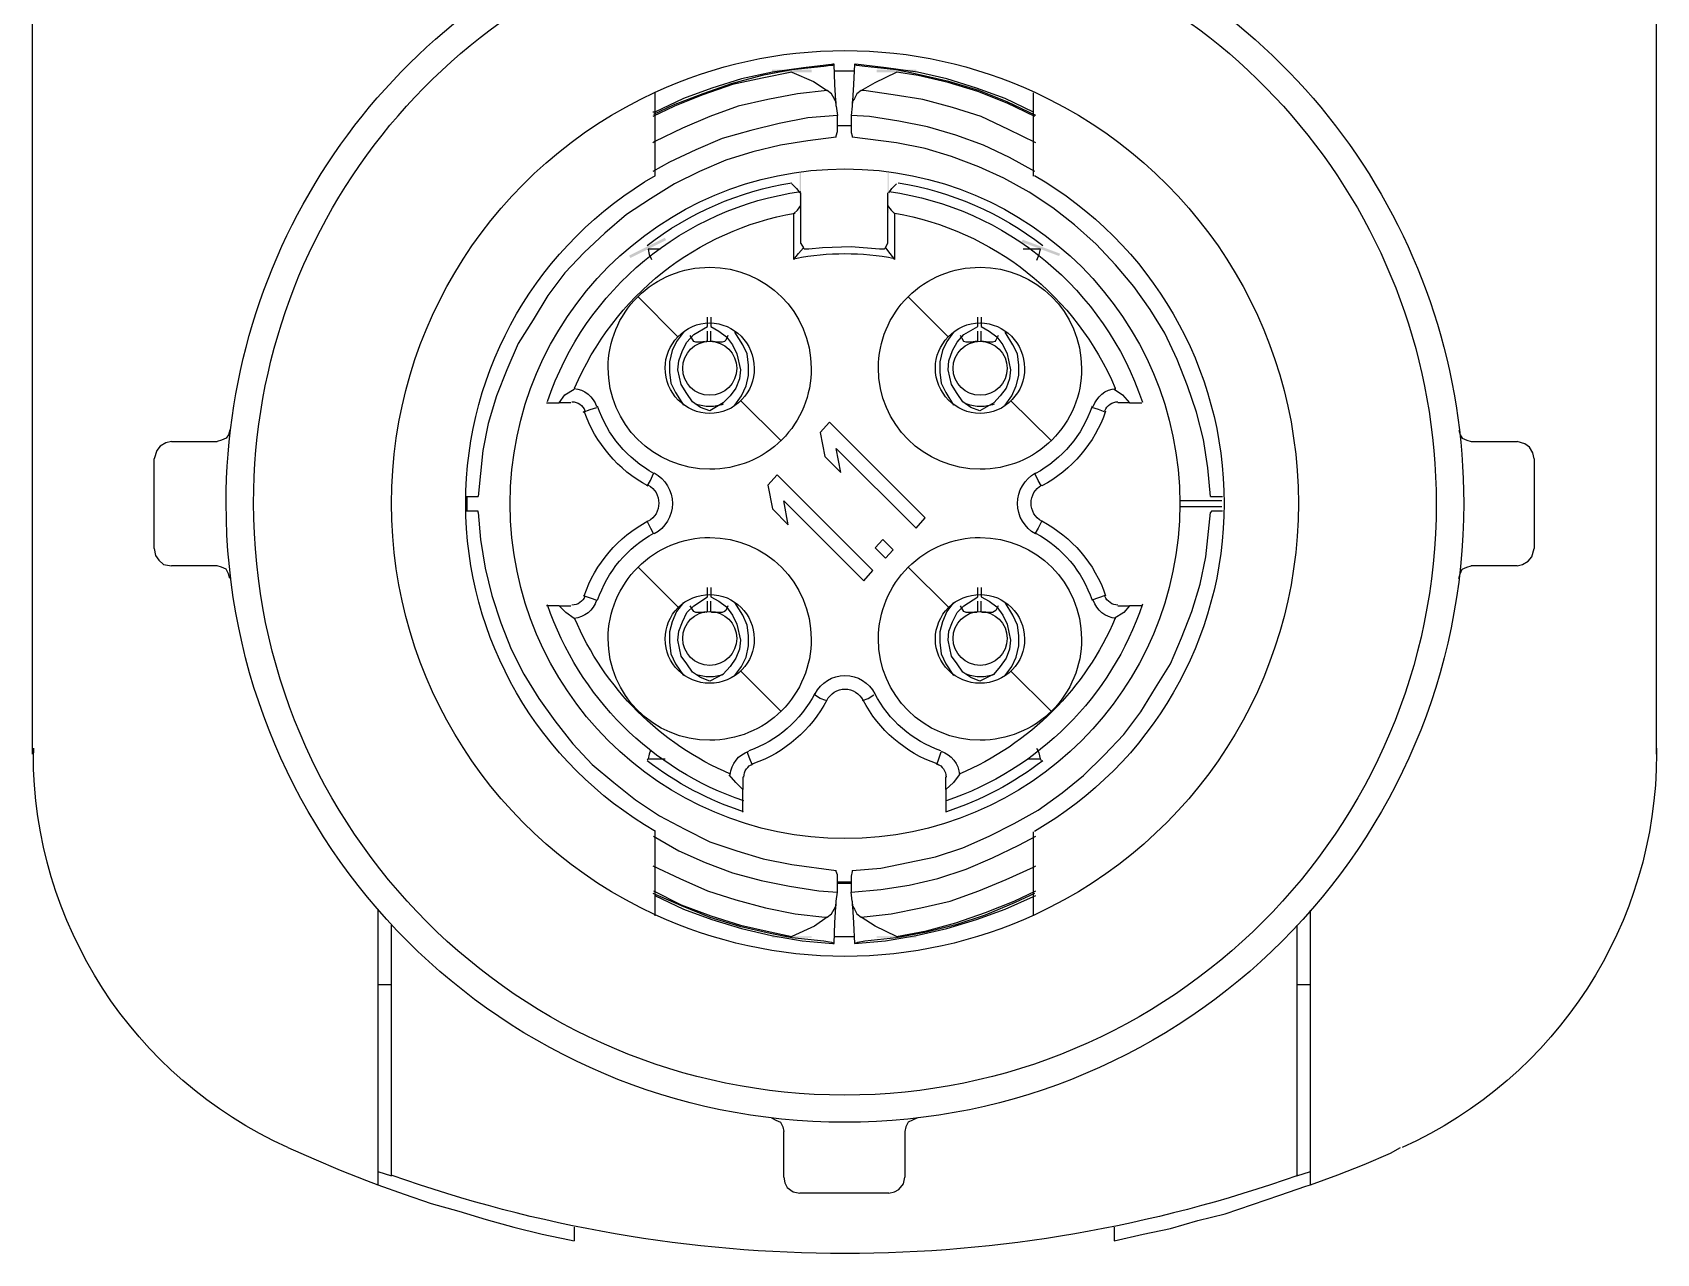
# Model space of a CAD drawing. Header units: inches. Extents: x 47316 to 59086, y 3141 to 11743.
# Drawn here: x 52771.2 to 52785.45, y 8493.95 to 8504.65 of the extents above; entities that cross this region are included whole.
import ezdxf

# ---------------------------------------------------------------- set-up
doc = ezdxf.new("R2010")
doc.units = ezdxf.units.IN
doc.header["$MEASUREMENT"] = 0
doc.layers.add('___SHELL', color=7, linetype='Continuous')

msp = doc.modelspace()

# ---------------------------------------------------------------- hatches: boundary and pattern name
at = {"layer": '___SHELL', "lineweight": -3}
h = msp.add_hatch(color=0, dxfattribs=at)
h.dxf.hatch_style = 2
h.paths.add_polyline_path([(52778.039, 8504.327), (52777.689, 8504.327), (52777.689, 8504.306), (52778.039, 8504.306)])
h = msp.add_hatch(color=0, dxfattribs=at)
h.dxf.hatch_style = 2
h.paths.add_polyline_path([(52778.957, 8504.327), (52778.607, 8504.327), (52778.607, 8504.306), (52778.957, 8504.306)])
h = msp.add_hatch(color=0, dxfattribs=at)
h.dxf.hatch_style = 2
h.paths.add_polyline_path([(52777.933, 8503.422), (52777.933, 8503.072), (52777.943, 8503.072), (52777.943, 8503.422)])
h = msp.add_hatch(color=0, dxfattribs=at)
h.dxf.hatch_style = 2
h.paths.add_polyline_path([(52778.703, 8503.422), (52778.703, 8503.072), (52778.713, 8503.072), (52778.713, 8503.422)])
h = msp.add_hatch(color=0, dxfattribs=at)
h.dxf.hatch_style = 2
h.paths.add_polyline_path([(52776.75, 8502.855), (52776.437, 8502.698), (52776.448, 8502.677), (52776.761, 8502.833)])
h = msp.add_hatch(color=0, dxfattribs=at)
h.dxf.hatch_style = 2
h.paths.add_polyline_path([(52779.88, 8502.817), (52780.208, 8502.694), (52780.216, 8502.715), (52779.888, 8502.838)])
h = msp.add_hatch(color=0, dxfattribs=at)
h.dxf.hatch_style = 2
h.paths.add_polyline_path([(52777.689, 8496.717), (52778.039, 8496.717), (52778.039, 8496.728), (52777.689, 8496.728)])
h = msp.add_hatch(color=0, dxfattribs=at)
h.dxf.hatch_style = 2
h.paths.add_polyline_path([(52778.607, 8496.717), (52778.957, 8496.717), (52778.957, 8496.728), (52778.607, 8496.728)])

# ---------------------------------------------------------------- linework, layer by layer
at = {"layer": '___SHELL', "color": 0, "lineweight": -3}
for p, q in [((52771.204, 8498.326), (52771.204, 8505.856)), ((52785.444, 8505.856), (52785.444, 8498.326)), ((52778.234, 8504.377), (52777.965, 8504.345)), ((52778.203, 8504.366), (52778.144, 8504.356)), ((52778.224, 8504.366), (52778.203, 8504.366)), ((52778.234, 8504.377), (52778.224, 8504.377)), ((52778.224, 8504.377), (52778.224, 8504.366)), ((52778.242, 8504.197), (52778.234, 8504.377)), ((52778.414, 8504.377), (52778.404, 8504.197)), ((52778.433, 8504.366), (52778.414, 8504.377)), ((52778.692, 8504.345), (52778.422, 8504.377)), ((52778.504, 8504.356), (52778.433, 8504.366)), ((52777.422, 8504.247), (52777.163, 8504.165)), ((52777.605, 8504.276), (52777.332, 8504.205)), ((52777.605, 8504.255), (52777.343, 8504.197)), ((52777.695, 8504.306), (52777.422, 8504.247)), ((52777.864, 8504.327), (52777.605, 8504.276)), ((52777.864, 8504.306), (52777.605, 8504.255)), ((52777.965, 8504.345), (52777.695, 8504.306)), ((52778.144, 8504.356), (52777.864, 8504.327)), ((52777.864, 8504.306), (52778.054, 8504.226)), ((52778.054, 8504.226), (52778.174, 8504.147)), ((52778.414, 8504.316), (52778.234, 8504.316)), ((52778.782, 8504.327), (52778.504, 8504.356)), ((52778.594, 8504.216), (52778.782, 8504.306)), ((52778.965, 8504.306), (52778.692, 8504.345)), ((52778.973, 8504.287), (52778.782, 8504.327)), ((52778.973, 8504.276), (52778.782, 8504.306)), ((52779.224, 8504.247), (52778.965, 8504.306)), ((52779.242, 8504.226), (52778.973, 8504.287)), ((52779.235, 8504.216), (52778.973, 8504.276)), ((52779.483, 8504.165), (52779.224, 8504.247)), ((52779.504, 8504.147), (52779.242, 8504.226)), ((52776.663, 8504.126), (52776.663, 8503.747)), ((52777.083, 8504.115), (52776.824, 8504.017)), ((52777.083, 8504.107), (52776.835, 8504.007)), ((52777.163, 8504.165), (52776.914, 8504.075)), ((52777.332, 8504.205), (52777.083, 8504.115)), ((52777.343, 8504.197), (52777.083, 8504.107)), ((52777.914, 8504.115), (52777.652, 8504.067)), ((52778.174, 8504.147), (52777.914, 8504.115)), ((52778.213, 8504.115), (52778.174, 8504.147)), ((52778.234, 8504.075), (52778.213, 8504.115)), ((52778.253, 8504.007), (52778.242, 8504.197)), ((52778.404, 8504.197), (52778.393, 8504.007)), ((52778.433, 8504.115), (52778.414, 8504.075)), ((52778.473, 8504.147), (52778.433, 8504.115)), ((52778.473, 8504.147), (52778.594, 8504.216)), ((52778.494, 8504.147), (52778.473, 8504.147)), ((52778.753, 8504.107), (52778.494, 8504.147)), ((52779.012, 8504.067), (52778.753, 8504.107)), ((52779.494, 8504.136), (52779.235, 8504.216)), ((52779.735, 8504.075), (52779.483, 8504.165)), ((52779.753, 8504.036), (52779.494, 8504.136)), ((52779.753, 8504.046), (52779.504, 8504.147)), ((52779.983, 8503.747), (52779.983, 8504.126)), ((52776.835, 8504.007), (52776.644, 8503.917)), ((52776.663, 8503.956), (52776.644, 8503.956)), ((52776.824, 8504.017), (52776.652, 8503.935)), ((52776.914, 8504.075), (52776.663, 8503.956)), ((52777.393, 8504.007), (52777.144, 8503.917)), ((52777.652, 8504.067), (52777.393, 8504.007)), ((52778.253, 8504.046), (52778.234, 8504.075)), ((52778.253, 8504.007), (52778.253, 8504.046)), ((52778.253, 8504.007), (52778.263, 8503.927)), ((52778.393, 8504.007), (52778.383, 8503.927)), ((52778.414, 8504.075), (52778.393, 8504.046)), ((52778.393, 8504.046), (52778.393, 8504.007)), ((52779.274, 8503.996), (52779.012, 8504.067)), ((52779.523, 8503.917), (52779.274, 8503.996)), ((52779.983, 8503.956), (52779.735, 8504.075)), ((52780.004, 8503.927), (52779.753, 8504.046)), ((52779.994, 8503.917), (52779.753, 8504.036)), ((52776.904, 8503.816), (52776.663, 8503.697)), ((52777.144, 8503.917), (52776.904, 8503.816)), ((52777.504, 8503.795), (52777.253, 8503.726)), ((52777.753, 8503.856), (52777.504, 8503.795)), ((52778.004, 8503.906), (52777.753, 8503.856)), ((52778.263, 8503.927), (52778.004, 8503.906)), ((52778.263, 8503.787), (52778.263, 8503.927)), ((52778.383, 8503.837), (52778.263, 8503.837)), ((52778.383, 8503.837), (52778.263, 8503.837)), ((52778.544, 8503.917), (52778.383, 8503.927)), ((52778.383, 8503.927), (52778.383, 8503.776)), ((52778.803, 8503.877), (52778.544, 8503.917)), ((52779.055, 8503.827), (52778.803, 8503.877)), ((52779.303, 8503.755), (52779.055, 8503.827)), ((52779.764, 8503.805), (52779.523, 8503.917)), ((52780.004, 8503.686), (52779.764, 8503.805)), ((52776.663, 8503.697), (52776.644, 8503.686)), ((52776.663, 8503.747), (52776.663, 8503.395)), ((52777.253, 8503.726), (52777.023, 8503.626)), ((52777.763, 8503.665), (52777.523, 8503.607)), ((52778.004, 8503.705), (52777.763, 8503.665)), ((52778.253, 8503.737), (52778.004, 8503.705)), ((52778.253, 8503.747), (52778.263, 8503.787)), ((52778.253, 8503.737), (52778.253, 8503.747)), ((52778.383, 8503.776), (52778.393, 8503.747)), ((52778.393, 8503.747), (52778.393, 8503.737)), ((52778.782, 8503.686), (52778.393, 8503.737)), ((52779.033, 8503.636), (52778.782, 8503.686)), ((52779.544, 8503.665), (52779.303, 8503.755)), ((52779.774, 8503.557), (52779.544, 8503.665)), ((52779.983, 8503.395), (52779.983, 8503.747)), ((52776.792, 8503.517), (52776.644, 8503.435)), ((52777.023, 8503.626), (52776.792, 8503.517)), ((52777.285, 8503.536), (52777.054, 8503.435)), ((52777.523, 8503.607), (52777.285, 8503.536)), ((52779.264, 8503.567), (52779.033, 8503.636)), ((52779.504, 8503.477), (52779.264, 8503.567)), ((52779.994, 8503.435), (52779.774, 8503.557)), ((52777.054, 8503.435), (52776.835, 8503.327)), ((52779.724, 8503.377), (52779.504, 8503.477)), ((52779.944, 8503.255), (52779.724, 8503.377)), ((52776.835, 8503.327), (52776.623, 8503.197)), ((52777.864, 8503.327), (52777.904, 8503.287)), ((52777.904, 8503.287), (52777.933, 8503.247)), ((52777.943, 8503.186), (52777.943, 8503.247)), ((52778.703, 8503.247), (52778.703, 8503.186)), ((52778.713, 8503.247), (52778.742, 8503.287)), ((52778.742, 8503.287), (52778.782, 8503.327)), ((52780.153, 8503.118), (52779.944, 8503.255)), ((52776.623, 8503.197), (52776.414, 8503.057)), ((52777.882, 8503.067), (52777.914, 8503.096)), ((52777.914, 8503.096), (52777.943, 8503.136)), ((52777.943, 8503.136), (52777.943, 8503.186)), ((52777.943, 8502.805), (52777.943, 8503.136)), ((52778.703, 8503.186), (52778.703, 8503.136)), ((52778.703, 8503.136), (52778.703, 8502.805)), ((52778.703, 8503.136), (52778.734, 8503.096)), ((52778.734, 8503.096), (52778.764, 8503.067)), ((52780.343, 8502.967), (52780.153, 8503.118)), ((52776.414, 8503.057), (52776.224, 8502.895)), ((52777.882, 8502.665), (52777.882, 8503.067)), ((52778.764, 8503.067), (52778.764, 8502.665)), ((52780.534, 8502.797), (52780.343, 8502.967)), ((52776.224, 8502.895), (52776.044, 8502.726)), ((52777.943, 8502.805), (52777.965, 8502.766)), ((52778.684, 8502.766), (52778.703, 8502.805)), ((52776.044, 8502.726), (52775.874, 8502.546)), ((52776.663, 8502.755), (52776.605, 8502.755)), ((52776.605, 8502.755), (52776.612, 8502.707)), ((52776.612, 8502.707), (52776.634, 8502.665)), ((52776.713, 8502.755), (52776.663, 8502.755)), ((52777.882, 8502.665), (52777.922, 8502.715)), ((52777.922, 8502.715), (52777.965, 8502.766)), ((52777.972, 8502.755), (52777.965, 8502.766)), ((52777.983, 8502.755), (52777.972, 8502.755)), ((52778.012, 8502.755), (52777.983, 8502.755)), ((52778.134, 8502.766), (52778.012, 8502.755)), ((52778.383, 8502.776), (52778.134, 8502.766)), ((52778.634, 8502.755), (52778.383, 8502.776)), ((52778.644, 8502.755), (52778.634, 8502.755)), ((52778.663, 8502.755), (52778.644, 8502.755)), ((52778.674, 8502.755), (52778.663, 8502.755)), ((52778.684, 8502.766), (52778.674, 8502.755)), ((52778.684, 8502.766), (52778.724, 8502.715)), ((52778.724, 8502.715), (52778.764, 8502.665)), ((52779.962, 8502.755), (52779.893, 8502.755)), ((52780.044, 8502.755), (52779.962, 8502.755)), ((52780.012, 8502.657), (52780.034, 8502.707)), ((52780.034, 8502.707), (52780.044, 8502.755)), ((52780.703, 8502.618), (52780.534, 8502.797)), ((52775.874, 8502.546), (52775.723, 8502.348)), ((52780.864, 8502.427), (52780.703, 8502.618)), ((52781.005, 8502.226), (52780.864, 8502.427)), ((52775.723, 8502.348), (52775.594, 8502.136)), ((52776.515, 8502.337), (52776.864, 8501.985)), ((52778.883, 8502.337), (52779.235, 8501.985)), ((52775.594, 8502.136), (52775.464, 8501.927)), ((52777.123, 8502.096), (52777.123, 8502.157)), ((52777.123, 8502.075), (52777.123, 8502.096)), ((52777.152, 8502.157), (52777.152, 8502.096)), ((52777.152, 8502.096), (52777.152, 8502.075)), ((52779.494, 8502.096), (52779.494, 8502.157)), ((52779.494, 8502.075), (52779.494, 8502.096)), ((52779.523, 8502.157), (52779.523, 8502.096)), ((52779.523, 8502.096), (52779.523, 8502.075)), ((52781.134, 8502.017), (52781.005, 8502.226)), ((52776.853, 8501.945), (52776.814, 8501.866)), ((52776.914, 8502.027), (52776.853, 8501.945)), ((52776.943, 8501.938), (52777.004, 8502.006)), ((52777.004, 8501.945), (52776.972, 8501.996)), ((52777.004, 8502.006), (52777.123, 8502.075)), ((52777.023, 8501.938), (52777.004, 8501.945)), ((52777.105, 8501.945), (52777.062, 8501.938)), ((52777.123, 8501.945), (52777.113, 8501.945)), ((52777.123, 8501.945), (52777.123, 8502.035)), ((52777.152, 8502.075), (52777.224, 8502.035)), ((52777.152, 8501.945), (52777.152, 8502.035)), ((52777.163, 8501.945), (52777.152, 8501.945)), ((52777.173, 8501.945), (52777.163, 8501.945)), ((52777.213, 8501.938), (52777.173, 8501.945)), ((52777.224, 8502.035), (52777.292, 8501.985)), ((52777.274, 8501.945), (52777.253, 8501.938)), ((52777.285, 8501.956), (52777.274, 8501.945)), ((52777.303, 8501.996), (52777.285, 8501.956)), ((52777.292, 8501.985), (52777.343, 8501.916)), ((52777.433, 8501.916), (52777.364, 8502.027)), ((52779.224, 8501.945), (52779.184, 8501.866)), ((52779.282, 8502.027), (52779.224, 8501.945)), ((52779.314, 8501.938), (52779.372, 8502.006)), ((52779.372, 8501.945), (52779.343, 8501.996)), ((52779.372, 8502.006), (52779.494, 8502.075)), ((52779.393, 8501.938), (52779.372, 8501.945)), ((52779.473, 8501.945), (52779.433, 8501.938)), ((52779.483, 8501.945), (52779.473, 8501.945)), ((52779.494, 8501.945), (52779.483, 8501.945)), ((52779.494, 8501.945), (52779.494, 8502.035)), ((52779.523, 8502.075), (52779.594, 8502.035)), ((52779.523, 8501.945), (52779.523, 8502.035)), ((52779.533, 8501.945), (52779.523, 8501.945)), ((52779.544, 8501.945), (52779.533, 8501.945)), ((52779.594, 8501.938), (52779.544, 8501.945)), ((52779.594, 8502.035), (52779.663, 8501.985)), ((52779.645, 8501.945), (52779.623, 8501.938)), ((52779.653, 8501.956), (52779.645, 8501.945)), ((52779.674, 8501.996), (52779.653, 8501.956)), ((52779.663, 8501.985), (52779.713, 8501.916)), ((52779.803, 8501.916), (52779.735, 8502.027)), ((52781.243, 8501.787), (52781.134, 8502.017)), ((52775.464, 8501.927), (52775.364, 8501.697)), ((52776.814, 8501.866), (52776.792, 8501.766)), ((52776.874, 8501.776), (52776.904, 8501.866)), ((52776.904, 8501.866), (52776.943, 8501.938)), ((52777.062, 8501.938), (52777.023, 8501.938)), ((52777.253, 8501.938), (52777.213, 8501.938)), ((52777.343, 8501.916), (52777.382, 8501.837)), ((52777.382, 8501.837), (52777.414, 8501.697)), ((52777.472, 8501.837), (52777.433, 8501.916)), ((52777.483, 8501.736), (52777.472, 8501.837)), ((52779.184, 8501.866), (52779.163, 8501.766)), ((52779.242, 8501.776), (52779.274, 8501.866)), ((52779.274, 8501.866), (52779.314, 8501.938)), ((52779.433, 8501.938), (52779.393, 8501.938)), ((52779.623, 8501.938), (52779.594, 8501.938)), ((52779.713, 8501.916), (52779.753, 8501.837)), ((52779.753, 8501.837), (52779.782, 8501.697)), ((52779.843, 8501.837), (52779.803, 8501.916)), ((52779.854, 8501.736), (52779.843, 8501.837)), ((52775.364, 8501.697), (52775.274, 8501.467)), ((52776.792, 8501.766), (52776.792, 8501.676)), ((52776.792, 8501.676), (52776.803, 8501.578)), ((52776.864, 8501.697), (52776.874, 8501.776)), ((52776.893, 8501.567), (52776.864, 8501.697)), ((52777.414, 8501.697), (52777.404, 8501.617)), ((52777.483, 8501.646), (52777.483, 8501.736)), ((52779.163, 8501.766), (52779.163, 8501.676)), ((52779.163, 8501.676), (52779.174, 8501.578)), ((52779.235, 8501.697), (52779.242, 8501.776)), ((52779.264, 8501.567), (52779.235, 8501.697)), ((52779.782, 8501.697), (52779.774, 8501.617)), ((52779.854, 8501.646), (52779.854, 8501.736)), ((52781.333, 8501.557), (52781.243, 8501.787)), ((52775.874, 8501.477), (52775.954, 8501.527)), ((52776.803, 8501.578), (52776.843, 8501.496)), ((52776.943, 8501.488), (52776.893, 8501.567)), ((52777.374, 8501.535), (52777.324, 8501.467)), ((52777.404, 8501.617), (52777.374, 8501.535)), ((52777.422, 8501.467), (52777.464, 8501.557)), ((52777.464, 8501.557), (52777.483, 8501.646)), ((52779.174, 8501.578), (52779.213, 8501.496)), ((52779.314, 8501.488), (52779.264, 8501.567)), ((52779.743, 8501.535), (52779.692, 8501.467)), ((52779.774, 8501.617), (52779.743, 8501.535)), ((52779.793, 8501.467), (52779.832, 8501.557)), ((52779.832, 8501.557), (52779.854, 8501.646)), ((52780.692, 8501.527), (52780.764, 8501.477)), ((52781.412, 8501.326), (52781.333, 8501.557)), ((52775.274, 8501.467), (52775.202, 8501.226)), ((52775.713, 8501.406), (52775.763, 8501.406)), ((52775.763, 8501.406), (52775.824, 8501.406)), ((52775.824, 8501.406), (52775.874, 8501.477)), ((52775.874, 8501.406), (52775.824, 8501.406)), ((52775.925, 8501.406), (52775.874, 8501.406)), ((52776.843, 8501.496), (52776.914, 8501.387)), ((52776.993, 8501.416), (52776.943, 8501.488)), ((52777.062, 8501.366), (52776.993, 8501.416)), ((52777.263, 8501.406), (52777.144, 8501.337)), ((52777.324, 8501.467), (52777.263, 8501.406)), ((52777.364, 8501.387), (52777.422, 8501.467)), ((52777.763, 8501.078), (52777.414, 8501.427)), ((52779.213, 8501.496), (52779.282, 8501.387)), ((52779.364, 8501.416), (52779.314, 8501.488)), ((52779.433, 8501.366), (52779.364, 8501.416)), ((52779.634, 8501.406), (52779.512, 8501.337)), ((52779.692, 8501.467), (52779.634, 8501.406)), ((52779.735, 8501.387), (52779.793, 8501.467)), ((52780.134, 8501.078), (52779.782, 8501.427)), ((52780.774, 8501.406), (52780.724, 8501.406)), ((52780.764, 8501.477), (52780.825, 8501.406)), ((52780.825, 8501.406), (52780.774, 8501.406)), ((52780.825, 8501.406), (52780.883, 8501.406)), ((52780.883, 8501.406), (52780.933, 8501.406)), ((52776.033, 8501.326), (52776.094, 8501.348)), ((52776.094, 8501.348), (52776.155, 8501.366)), ((52777.144, 8501.337), (52777.062, 8501.366)), ((52778.195, 8501.236), (52778.113, 8501.146)), ((52779.033, 8500.398), (52778.195, 8501.236)), ((52779.512, 8501.337), (52779.433, 8501.366)), ((52780.552, 8501.348), (52780.494, 8501.366)), ((52780.613, 8501.326), (52780.552, 8501.348)), ((52781.473, 8501.086), (52781.412, 8501.326)), ((52772.903, 8501.096), (52772.863, 8501.078)), ((52772.924, 8501.125), (52772.903, 8501.096)), ((52772.935, 8501.168), (52772.924, 8501.125)), ((52775.202, 8501.226), (52775.155, 8500.988)), ((52778.113, 8501.146), (52778.152, 8500.937)), ((52783.714, 8501.168), (52783.724, 8501.125)), ((52783.724, 8501.125), (52783.743, 8501.096)), ((52783.743, 8501.096), (52783.783, 8501.078)), ((52772.294, 8500.988), (52772.273, 8500.916)), ((52772.324, 8501.027), (52772.294, 8500.988)), ((52772.374, 8501.056), (52772.324, 8501.027)), ((52772.424, 8501.067), (52772.374, 8501.056)), ((52772.424, 8501.067), (52772.623, 8501.067)), ((52772.623, 8501.067), (52772.824, 8501.067)), ((52772.863, 8501.078), (52772.824, 8501.067)), ((52775.155, 8500.988), (52775.112, 8500.586)), ((52778.293, 8500.797), (52778.253, 8501.006)), ((52778.253, 8501.006), (52778.954, 8500.308)), ((52781.513, 8500.837), (52781.473, 8501.086)), ((52783.783, 8501.078), (52783.822, 8501.067)), ((52783.822, 8501.067), (52784.023, 8501.067)), ((52784.023, 8501.067), (52784.225, 8501.067)), ((52784.293, 8501.046), (52784.225, 8501.067)), ((52784.333, 8501.017), (52784.293, 8501.046)), ((52784.362, 8500.967), (52784.333, 8501.017)), ((52784.373, 8500.916), (52784.362, 8500.967)), ((52772.273, 8500.517), (52772.273, 8500.916)), ((52778.152, 8500.937), (52778.293, 8500.797)), ((52781.534, 8500.586), (52781.513, 8500.837)), ((52784.373, 8500.916), (52784.373, 8500.517)), ((52776.594, 8500.675), (52776.623, 8500.726)), ((52776.623, 8500.726), (52776.652, 8500.787)), ((52777.734, 8500.776), (52777.652, 8500.686)), ((52777.652, 8500.686), (52777.695, 8500.477)), ((52778.573, 8499.937), (52777.734, 8500.776)), ((52780.023, 8500.726), (52779.994, 8500.787)), ((52780.052, 8500.675), (52780.023, 8500.726)), ((52775.004, 8500.586), (52775.083, 8500.586)), ((52775.014, 8500.586), (52775.014, 8500.456)), ((52775.083, 8500.586), (52775.112, 8500.586)), ((52777.832, 8500.337), (52777.793, 8500.546)), ((52777.793, 8500.546), (52778.494, 8499.847)), ((52781.634, 8500.546), (52781.264, 8500.546)), ((52781.534, 8500.586), (52781.544, 8500.586)), ((52781.544, 8500.586), (52781.563, 8500.586)), ((52781.563, 8500.586), (52781.642, 8500.586)), ((52772.273, 8500.128), (52772.273, 8500.517)), ((52775.083, 8500.456), (52775.004, 8500.456)), ((52775.112, 8500.456), (52775.083, 8500.456)), ((52775.112, 8500.445), (52775.112, 8500.456)), ((52775.112, 8500.445), (52775.133, 8500.207)), ((52777.695, 8500.477), (52777.832, 8500.337)), ((52778.954, 8500.308), (52779.033, 8500.398)), ((52781.634, 8500.496), (52781.264, 8500.496)), ((52781.494, 8500.056), (52781.534, 8500.445)), ((52781.544, 8500.456), (52781.534, 8500.445)), ((52781.563, 8500.456), (52781.544, 8500.456)), ((52781.642, 8500.456), (52781.563, 8500.456)), ((52784.373, 8500.517), (52784.373, 8500.128)), ((52776.594, 8500.366), (52776.623, 8500.308)), ((52776.623, 8500.308), (52776.652, 8500.257)), ((52780.023, 8500.308), (52779.994, 8500.257)), ((52780.052, 8500.366), (52780.023, 8500.308)), ((52772.273, 8500.128), (52772.284, 8500.067)), ((52775.133, 8500.207), (52775.173, 8499.956)), ((52778.663, 8500.207), (52778.594, 8500.136)), ((52778.594, 8500.136), (52778.684, 8500.046)), ((52778.753, 8500.117), (52778.663, 8500.207)), ((52778.684, 8500.046), (52778.753, 8500.117)), ((52784.354, 8500.056), (52784.373, 8500.128)), ((52772.284, 8500.067), (52772.313, 8500.027)), ((52772.313, 8500.027), (52772.353, 8499.988)), ((52772.353, 8499.988), (52772.424, 8499.977)), ((52772.623, 8499.977), (52772.424, 8499.977)), ((52772.824, 8499.977), (52772.623, 8499.977)), ((52772.863, 8499.966), (52772.824, 8499.977)), ((52772.903, 8499.948), (52772.863, 8499.966)), ((52775.173, 8499.956), (52775.234, 8499.718)), ((52776.515, 8499.966), (52776.864, 8499.617)), ((52778.883, 8499.966), (52779.235, 8499.617)), ((52781.444, 8499.816), (52781.494, 8500.056)), ((52783.743, 8499.948), (52783.783, 8499.966)), ((52783.783, 8499.966), (52783.822, 8499.977)), ((52784.023, 8499.977), (52783.822, 8499.977)), ((52784.225, 8499.977), (52784.023, 8499.977)), ((52784.225, 8499.977), (52784.272, 8499.988)), ((52784.272, 8499.988), (52784.322, 8500.017)), ((52784.322, 8500.017), (52784.354, 8500.056)), ((52772.924, 8499.906), (52772.903, 8499.948)), ((52772.935, 8499.866), (52772.924, 8499.906)), ((52778.494, 8499.847), (52778.573, 8499.937)), ((52781.372, 8499.577), (52781.444, 8499.816)), ((52783.714, 8499.866), (52783.724, 8499.906)), ((52783.724, 8499.906), (52783.743, 8499.948)), ((52775.234, 8499.718), (52775.313, 8499.477)), ((52776.033, 8499.718), (52776.094, 8499.697)), ((52776.094, 8499.697), (52776.155, 8499.675)), ((52777.004, 8499.628), (52777.123, 8499.707)), ((52777.123, 8499.726), (52777.123, 8499.786)), ((52777.123, 8499.707), (52777.123, 8499.726)), ((52777.123, 8499.577), (52777.123, 8499.667)), ((52777.152, 8499.786), (52777.152, 8499.726)), ((52777.152, 8499.726), (52777.152, 8499.707)), ((52777.152, 8499.707), (52777.224, 8499.667)), ((52777.152, 8499.577), (52777.152, 8499.667)), ((52777.224, 8499.667), (52777.292, 8499.617)), ((52779.372, 8499.628), (52779.494, 8499.707)), ((52779.494, 8499.726), (52779.494, 8499.786)), ((52779.494, 8499.707), (52779.494, 8499.726)), ((52779.494, 8499.577), (52779.494, 8499.667)), ((52779.523, 8499.786), (52779.523, 8499.726)), ((52779.523, 8499.726), (52779.523, 8499.707)), ((52779.523, 8499.707), (52779.594, 8499.667)), ((52779.523, 8499.577), (52779.523, 8499.667)), ((52779.594, 8499.667), (52779.663, 8499.617)), ((52780.552, 8499.697), (52780.494, 8499.675)), ((52780.613, 8499.718), (52780.552, 8499.697)), ((52775.763, 8499.628), (52775.713, 8499.628)), ((52775.824, 8499.628), (52775.763, 8499.628)), ((52775.882, 8499.567), (52775.824, 8499.628)), ((52775.824, 8499.628), (52775.874, 8499.628)), ((52775.874, 8499.628), (52775.925, 8499.628)), ((52775.954, 8499.517), (52775.882, 8499.567)), ((52776.853, 8499.577), (52776.814, 8499.487)), ((52776.914, 8499.657), (52776.853, 8499.577)), ((52776.904, 8499.487), (52776.943, 8499.567)), ((52776.943, 8499.567), (52777.004, 8499.628)), ((52777.004, 8499.577), (52776.972, 8499.628)), ((52777.023, 8499.567), (52777.004, 8499.577)), ((52777.062, 8499.567), (52777.023, 8499.567)), ((52777.105, 8499.567), (52777.062, 8499.567)), ((52777.123, 8499.577), (52777.113, 8499.567)), ((52777.163, 8499.567), (52777.152, 8499.577)), ((52777.173, 8499.567), (52777.163, 8499.567)), ((52777.213, 8499.567), (52777.173, 8499.567)), ((52777.253, 8499.567), (52777.213, 8499.567)), ((52777.274, 8499.577), (52777.253, 8499.567)), ((52777.285, 8499.585), (52777.274, 8499.577)), ((52777.303, 8499.628), (52777.285, 8499.585)), ((52777.292, 8499.617), (52777.343, 8499.546)), ((52777.343, 8499.546), (52777.382, 8499.466)), ((52777.433, 8499.546), (52777.364, 8499.657)), ((52777.472, 8499.456), (52777.433, 8499.546)), ((52779.224, 8499.577), (52779.184, 8499.487)), ((52779.282, 8499.657), (52779.224, 8499.577)), ((52779.274, 8499.487), (52779.314, 8499.567)), ((52779.314, 8499.567), (52779.372, 8499.628)), ((52779.372, 8499.577), (52779.343, 8499.628)), ((52779.393, 8499.567), (52779.372, 8499.577)), ((52779.433, 8499.567), (52779.393, 8499.567)), ((52779.473, 8499.567), (52779.433, 8499.567)), ((52779.483, 8499.567), (52779.473, 8499.567)), ((52779.494, 8499.577), (52779.483, 8499.567)), ((52779.533, 8499.567), (52779.523, 8499.577)), ((52779.544, 8499.567), (52779.533, 8499.567)), ((52779.594, 8499.567), (52779.544, 8499.567)), ((52779.623, 8499.567), (52779.594, 8499.567)), ((52779.653, 8499.585), (52779.623, 8499.567)), ((52779.674, 8499.628), (52779.653, 8499.585)), ((52779.663, 8499.617), (52779.713, 8499.546)), ((52779.713, 8499.546), (52779.753, 8499.466)), ((52779.803, 8499.546), (52779.735, 8499.657)), ((52779.843, 8499.456), (52779.803, 8499.546)), ((52780.774, 8499.567), (52780.692, 8499.517)), ((52780.724, 8499.628), (52780.774, 8499.628)), ((52780.825, 8499.628), (52780.774, 8499.567)), ((52780.774, 8499.628), (52780.825, 8499.628)), ((52780.883, 8499.628), (52780.825, 8499.628)), ((52780.933, 8499.628), (52780.883, 8499.628)), ((52781.282, 8499.347), (52781.372, 8499.577)), ((52775.313, 8499.477), (52775.403, 8499.247)), ((52776.814, 8499.487), (52776.792, 8499.398)), ((52776.792, 8499.398), (52776.792, 8499.308)), ((52776.864, 8499.326), (52776.874, 8499.405)), ((52776.874, 8499.405), (52776.904, 8499.487)), ((52777.382, 8499.466), (52777.414, 8499.326)), ((52777.483, 8499.366), (52777.472, 8499.456)), ((52779.184, 8499.487), (52779.163, 8499.398)), ((52779.163, 8499.398), (52779.163, 8499.308)), ((52779.235, 8499.326), (52779.242, 8499.405)), ((52779.242, 8499.405), (52779.274, 8499.487)), ((52779.753, 8499.466), (52779.782, 8499.326)), ((52779.854, 8499.366), (52779.843, 8499.456)), ((52775.403, 8499.247), (52775.514, 8499.027)), ((52776.792, 8499.308), (52776.803, 8499.207)), ((52776.893, 8499.186), (52776.864, 8499.326)), ((52777.404, 8499.247), (52777.374, 8499.167)), ((52777.414, 8499.326), (52777.404, 8499.247)), ((52777.464, 8499.178), (52777.483, 8499.276)), ((52777.483, 8499.276), (52777.483, 8499.366)), ((52779.163, 8499.308), (52779.174, 8499.207)), ((52779.264, 8499.186), (52779.235, 8499.326)), ((52779.774, 8499.247), (52779.743, 8499.167)), ((52779.782, 8499.326), (52779.774, 8499.247)), ((52779.832, 8499.178), (52779.854, 8499.276)), ((52779.854, 8499.276), (52779.854, 8499.366)), ((52781.184, 8499.117), (52781.282, 8499.347)), ((52776.803, 8499.207), (52776.843, 8499.117)), ((52776.843, 8499.117), (52776.914, 8499.017)), ((52776.943, 8499.117), (52776.893, 8499.186)), ((52776.993, 8499.046), (52776.943, 8499.117)), ((52777.324, 8499.096), (52777.263, 8499.027)), ((52777.374, 8499.167), (52777.324, 8499.096)), ((52777.364, 8499.017), (52777.422, 8499.096)), ((52777.422, 8499.096), (52777.464, 8499.178)), ((52779.174, 8499.207), (52779.213, 8499.117)), ((52779.213, 8499.117), (52779.282, 8499.017)), ((52779.314, 8499.117), (52779.264, 8499.186)), ((52779.364, 8499.046), (52779.314, 8499.117)), ((52779.692, 8499.096), (52779.634, 8499.027)), ((52779.743, 8499.167), (52779.692, 8499.096)), ((52779.735, 8499.017), (52779.793, 8499.096)), ((52779.793, 8499.096), (52779.832, 8499.178)), ((52781.052, 8498.908), (52781.184, 8499.117)), ((52775.514, 8499.027), (52775.644, 8498.815)), ((52777.062, 8498.998), (52776.993, 8499.046)), ((52777.144, 8498.966), (52777.062, 8498.998)), ((52777.263, 8499.027), (52777.144, 8498.966)), ((52777.763, 8498.707), (52777.414, 8499.056)), ((52779.433, 8498.998), (52779.364, 8499.046)), ((52779.512, 8498.966), (52779.433, 8498.998)), ((52779.634, 8499.027), (52779.512, 8498.966)), ((52780.134, 8498.707), (52779.782, 8499.056)), ((52775.644, 8498.815), (52775.784, 8498.617)), ((52778.113, 8498.815), (52778.062, 8498.847)), ((52778.163, 8498.797), (52778.113, 8498.815)), ((52778.483, 8498.797), (52778.533, 8498.815)), ((52778.533, 8498.815), (52778.584, 8498.847)), ((52780.923, 8498.696), (52781.052, 8498.908)), ((52780.774, 8498.498), (52780.923, 8498.696)), ((52775.784, 8498.617), (52775.943, 8498.416)), ((52775.943, 8498.416), (52776.112, 8498.236)), ((52780.602, 8498.318), (52780.774, 8498.498)), ((52776.605, 8498.286), (52776.594, 8498.276)), ((52776.612, 8498.326), (52776.605, 8498.286)), ((52776.605, 8498.286), (52776.673, 8498.286)), ((52776.623, 8498.358), (52776.612, 8498.326)), ((52776.673, 8498.286), (52776.753, 8498.286)), ((52777.494, 8498.286), (52777.472, 8498.347)), ((52777.515, 8498.236), (52777.494, 8498.286)), ((52779.134, 8498.236), (52779.152, 8498.286)), ((52779.152, 8498.286), (52779.174, 8498.347)), ((52779.933, 8498.286), (52779.983, 8498.286)), ((52779.983, 8498.286), (52780.044, 8498.286)), ((52780.034, 8498.337), (52780.012, 8498.376)), ((52780.044, 8498.286), (52780.034, 8498.337)), ((52780.052, 8498.268), (52780.044, 8498.286)), ((52780.422, 8498.138), (52780.602, 8498.318)), ((52776.112, 8498.236), (52776.303, 8498.077)), ((52777.374, 8498.077), (52777.314, 8498.146)), ((52777.433, 8498.128), (52777.433, 8498.077)), ((52779.213, 8498.077), (52779.213, 8498.128)), ((52779.332, 8498.146), (52779.282, 8498.077)), ((52780.235, 8497.987), (52780.422, 8498.138)), ((52776.303, 8498.077), (52776.493, 8497.926)), ((52777.433, 8498.016), (52777.374, 8498.077)), ((52777.433, 8498.077), (52777.433, 8498.016)), ((52777.433, 8497.966), (52777.433, 8498.016)), ((52777.433, 8497.908), (52777.433, 8497.966)), ((52779.213, 8498.016), (52779.213, 8498.077)), ((52779.282, 8498.077), (52779.213, 8498.016)), ((52779.213, 8498.016), (52779.213, 8497.966)), ((52779.213, 8497.966), (52779.213, 8497.908)), ((52780.023, 8497.836), (52780.235, 8497.987)), ((52776.493, 8497.926), (52776.702, 8497.786)), ((52777.433, 8497.866), (52777.433, 8497.908)), ((52777.433, 8497.818), (52777.433, 8497.866)), ((52779.213, 8497.908), (52779.213, 8497.866)), ((52779.213, 8497.866), (52779.213, 8497.818)), ((52779.814, 8497.717), (52780.023, 8497.836)), ((52776.702, 8497.786), (52776.925, 8497.667)), ((52779.594, 8497.606), (52779.814, 8497.717)), ((52776.652, 8497.606), (52776.874, 8497.477)), ((52776.663, 8497.646), (52776.663, 8497.297)), ((52776.925, 8497.667), (52777.144, 8497.556)), ((52777.144, 8497.556), (52777.382, 8497.477)), ((52779.364, 8497.506), (52779.594, 8497.606)), ((52779.854, 8497.527), (52780.004, 8497.606)), ((52779.983, 8497.286), (52779.983, 8497.646)), ((52776.874, 8497.477), (52777.105, 8497.376)), ((52777.382, 8497.477), (52777.613, 8497.408)), ((52777.613, 8497.408), (52777.864, 8497.358)), ((52778.883, 8497.376), (52779.123, 8497.426)), ((52779.123, 8497.426), (52779.364, 8497.506)), ((52779.393, 8497.318), (52779.623, 8497.416)), ((52779.623, 8497.416), (52779.854, 8497.527)), ((52776.644, 8497.347), (52776.882, 8497.236)), ((52776.663, 8497.297), (52776.663, 8496.908)), ((52777.105, 8497.376), (52777.343, 8497.286)), ((52777.343, 8497.286), (52777.594, 8497.217)), ((52777.864, 8497.358), (52778.253, 8497.307)), ((52778.253, 8497.297), (52778.253, 8497.307)), ((52778.263, 8497.268), (52778.253, 8497.297)), ((52778.263, 8497.117), (52778.263, 8497.268)), ((52778.393, 8497.297), (52778.383, 8497.257)), ((52778.383, 8497.257), (52778.383, 8497.117)), ((52778.393, 8497.307), (52778.644, 8497.326)), ((52778.393, 8497.307), (52778.393, 8497.297)), ((52778.644, 8497.326), (52778.883, 8497.376)), ((52779.145, 8497.236), (52779.393, 8497.318)), ((52779.743, 8497.228), (52779.983, 8497.336)), ((52779.983, 8497.336), (52780.004, 8497.347)), ((52779.983, 8496.908), (52779.983, 8497.286)), ((52776.644, 8497.106), (52776.893, 8496.998)), ((52776.652, 8497.127), (52776.893, 8497.006)), ((52776.882, 8497.236), (52777.123, 8497.127)), ((52777.123, 8497.127), (52777.374, 8497.048)), ((52777.594, 8497.217), (52777.843, 8497.167)), ((52777.843, 8497.167), (52778.102, 8497.127)), ((52778.102, 8497.127), (52778.263, 8497.117)), ((52778.253, 8497.037), (52778.263, 8497.117)), ((52778.263, 8497.207), (52778.383, 8497.207)), ((52778.263, 8497.196), (52778.383, 8497.196)), ((52778.383, 8497.117), (52778.644, 8497.138)), ((52778.393, 8497.037), (52778.383, 8497.117)), ((52778.644, 8497.138), (52778.893, 8497.178)), ((52778.893, 8497.178), (52779.145, 8497.236)), ((52779.253, 8497.037), (52779.504, 8497.127)), ((52779.504, 8497.127), (52779.743, 8497.228)), ((52779.814, 8497.037), (52780.004, 8497.127)), ((52779.825, 8497.027), (52779.994, 8497.106)), ((52776.663, 8497.088), (52776.914, 8496.966)), ((52776.893, 8497.006), (52777.152, 8496.908)), ((52776.893, 8496.998), (52777.144, 8496.897)), ((52776.914, 8496.966), (52777.163, 8496.876)), ((52777.374, 8497.048), (52777.634, 8496.977)), ((52777.634, 8496.977), (52777.893, 8496.926)), ((52778.213, 8496.926), (52778.234, 8496.966)), ((52778.234, 8496.966), (52778.253, 8496.998)), ((52778.242, 8496.847), (52778.253, 8497.037)), ((52778.253, 8496.998), (52778.253, 8497.037)), ((52778.393, 8497.037), (52778.404, 8496.847)), ((52778.393, 8497.037), (52778.393, 8496.998)), ((52778.393, 8496.998), (52778.414, 8496.966)), ((52778.414, 8496.966), (52778.433, 8496.926)), ((52778.734, 8496.926), (52778.994, 8496.977)), ((52778.994, 8496.977), (52779.253, 8497.037)), ((52779.483, 8496.876), (52779.735, 8496.966)), ((52779.563, 8496.937), (52779.814, 8497.037)), ((52779.563, 8496.916), (52779.825, 8497.027)), ((52779.735, 8496.966), (52779.983, 8497.077)), ((52779.983, 8497.077), (52780.004, 8497.088)), ((52774.234, 8496.958), (52774.234, 8494.548)), ((52774.353, 8494.627), (52774.353, 8496.826)), ((52777.144, 8496.897), (52777.404, 8496.818)), ((52777.152, 8496.908), (52777.414, 8496.826)), ((52777.163, 8496.876), (52777.422, 8496.797)), ((52777.404, 8496.818), (52777.673, 8496.757)), ((52777.414, 8496.826), (52777.673, 8496.768)), ((52778.062, 8496.818), (52777.864, 8496.728)), ((52777.893, 8496.926), (52778.152, 8496.897)), ((52778.174, 8496.897), (52778.062, 8496.818)), ((52778.152, 8496.897), (52778.174, 8496.897)), ((52778.174, 8496.897), (52778.213, 8496.926)), ((52778.234, 8496.667), (52778.242, 8496.847)), ((52778.404, 8496.847), (52778.414, 8496.667)), ((52778.433, 8496.926), (52778.473, 8496.897)), ((52778.473, 8496.897), (52778.734, 8496.926)), ((52778.594, 8496.818), (52778.473, 8496.897)), ((52778.782, 8496.728), (52778.594, 8496.818)), ((52779.044, 8496.778), (52779.303, 8496.847)), ((52779.044, 8496.768), (52779.314, 8496.836)), ((52779.224, 8496.797), (52779.483, 8496.876)), ((52779.303, 8496.847), (52779.563, 8496.937)), ((52779.314, 8496.836), (52779.563, 8496.916)), ((52782.293, 8496.826), (52782.293, 8494.627)), ((52782.412, 8494.548), (52782.412, 8496.958)), ((52777.422, 8496.797), (52777.684, 8496.736)), ((52777.673, 8496.768), (52777.864, 8496.728)), ((52777.673, 8496.757), (52777.864, 8496.717)), ((52777.684, 8496.736), (52777.954, 8496.688)), ((52777.864, 8496.717), (52778.144, 8496.688)), ((52777.954, 8496.688), (52778.224, 8496.667)), ((52778.144, 8496.688), (52778.213, 8496.678)), ((52778.213, 8496.678), (52778.234, 8496.667)), ((52778.234, 8496.728), (52778.414, 8496.728)), ((52778.414, 8496.667), (52778.684, 8496.688)), ((52778.414, 8496.667), (52778.443, 8496.678)), ((52778.443, 8496.678), (52778.504, 8496.688)), ((52778.504, 8496.688), (52778.782, 8496.717)), ((52778.684, 8496.688), (52778.954, 8496.736)), ((52778.782, 8496.728), (52779.044, 8496.778)), ((52778.782, 8496.717), (52779.044, 8496.768)), ((52778.954, 8496.736), (52779.224, 8496.797)), ((52778.224, 8496.667), (52778.234, 8496.667)), ((52774.234, 8496.307), (52774.353, 8496.307)), ((52782.293, 8496.307), (52782.412, 8496.307)), ((52777.684, 8495.138), (52777.724, 8495.117)), ((52777.724, 8495.117), (52777.763, 8495.098)), ((52778.922, 8495.117), (52778.883, 8495.098)), ((52778.965, 8495.138), (52778.922, 8495.117)), ((52777.763, 8495.098), (52777.785, 8495.058)), ((52777.785, 8495.058), (52777.793, 8495.016)), ((52777.793, 8494.818), (52777.793, 8495.016)), ((52778.864, 8495.058), (52778.854, 8495.016)), ((52778.854, 8495.016), (52778.854, 8494.818)), ((52778.883, 8495.098), (52778.864, 8495.058)), ((52773.443, 8494.878), (52773.673, 8494.778)), ((52782.883, 8494.728), (52783.113, 8494.828)), ((52783.113, 8494.828), (52783.203, 8494.878)), ((52773.673, 8494.778), (52773.903, 8494.677)), ((52777.793, 8494.617), (52777.793, 8494.818)), ((52778.854, 8494.818), (52778.854, 8494.617)), ((52782.653, 8494.638), (52782.883, 8494.728)), ((52773.903, 8494.677), (52774.133, 8494.587)), ((52774.133, 8494.587), (52774.234, 8494.548)), ((52774.234, 8494.667), (52774.353, 8494.627)), ((52774.234, 8494.548), (52774.464, 8494.468)), ((52777.793, 8494.617), (52777.803, 8494.566)), ((52777.803, 8494.566), (52777.824, 8494.527)), ((52778.803, 8494.508), (52778.843, 8494.558)), ((52778.843, 8494.558), (52778.854, 8494.617)), ((52782.142, 8494.458), (52782.372, 8494.537)), ((52782.293, 8494.627), (52782.412, 8494.667)), ((52782.372, 8494.537), (52782.412, 8494.548)), ((52782.412, 8494.548), (52782.653, 8494.638)), ((52774.464, 8494.468), (52774.702, 8494.386)), ((52777.824, 8494.527), (52777.875, 8494.487)), ((52777.875, 8494.487), (52777.933, 8494.476)), ((52778.324, 8494.476), (52777.933, 8494.476)), ((52778.713, 8494.476), (52778.324, 8494.476)), ((52778.713, 8494.476), (52778.764, 8494.487)), ((52778.764, 8494.487), (52778.803, 8494.508)), ((52781.904, 8494.378), (52782.142, 8494.458)), ((52774.702, 8494.386), (52774.943, 8494.318)), ((52774.943, 8494.318), (52775.184, 8494.246)), ((52781.423, 8494.238), (52781.663, 8494.296)), ((52781.663, 8494.296), (52781.904, 8494.378)), ((52775.184, 8494.246), (52775.425, 8494.177)), ((52775.425, 8494.177), (52775.673, 8494.116)), ((52775.673, 8494.116), (52775.914, 8494.066)), ((52775.954, 8494.177), (52775.954, 8494.058)), ((52780.692, 8494.177), (52780.692, 8494.058)), ((52780.692, 8494.058), (52780.944, 8494.116)), ((52780.944, 8494.116), (52781.184, 8494.167)), ((52781.184, 8494.167), (52781.423, 8494.238)), ((52775.914, 8494.066), (52775.954, 8494.058))]:
    msp.add_line(p, q, dxfattribs=at)
for centre, radius in [((52778.33, 8500.522), 2.936), ((52777.144, 8501.71), 0.237), ((52779.515, 8501.71), 0.237), ((52777.144, 8499.341), 0.237), ((52779.515, 8499.341), 0.237)]:
    msp.add_circle(centre, radius, dxfattribs=at)
for points, knots in [([(52783.756, 8500.527), (52783.754, 8497.527), (52781.325, 8495.098), (52778.327, 8495.098), (52775.332, 8495.098), (52772.903, 8497.527), (52772.903, 8500.527), (52772.903, 8502.84), (52774.369, 8504.898), (52776.552, 8505.655)], [1, 1, 1, 1, 2, 2, 2, 3, 3, 3, 4, 4, 4, 4]), ([(52783.515, 8500.525), (52783.513, 8497.659), (52781.192, 8495.336), (52778.327, 8495.336), (52775.464, 8495.336), (52773.144, 8497.659), (52773.144, 8500.527), (52773.144, 8503.022), (52774.922, 8505.168), (52777.374, 8505.626)], [1, 1, 1, 1, 2, 2, 2, 3, 3, 3, 4, 4, 4, 4]), ([(52776.665, 8504.131), (52777.187, 8504.372), (52777.753, 8504.496), (52778.33, 8504.496), (52778.906, 8504.496), (52779.473, 8504.372), (52779.994, 8504.131)], [0, 0, 0, 0, 1, 1, 1, 2, 2, 2, 2]), ([(52776.665, 8496.918), (52775.255, 8497.567), (52774.353, 8498.974), (52774.353, 8500.525), (52774.353, 8502.075), (52775.255, 8503.483), (52776.665, 8504.131)], [0, 0, 0, 0, 1, 1, 1, 2, 2, 2, 2]), ([(52779.994, 8504.131), (52781.404, 8503.483), (52782.306, 8502.075), (52782.306, 8500.525), (52782.306, 8498.974), (52781.404, 8497.567), (52779.994, 8496.918)], [0, 0, 0, 0, 1, 1, 1, 2, 2, 2, 2]), ([(52776.668, 8497.649), (52775.639, 8498.241), (52775.004, 8499.337), (52775.004, 8500.525), (52775.004, 8501.713), (52775.639, 8502.808), (52776.668, 8503.401)], [0, 0, 0, 0, 1, 1, 1, 2, 2, 2, 2]), ([(52779.991, 8503.401), (52781.02, 8502.808), (52781.655, 8501.713), (52781.655, 8500.525), (52781.655, 8499.337), (52781.02, 8498.241), (52779.991, 8497.649)], [0, 0, 0, 0, 1, 1, 1, 2, 2, 2, 2]), ([(52777.896, 8502.673), (52778.039, 8502.702), (52778.184, 8502.715), (52778.33, 8502.715), (52778.475, 8502.715), (52778.621, 8502.702), (52778.764, 8502.673)], [0, 0, 0, 0, 1, 1, 1, 2, 2, 2, 2]), ([(52776.512, 8502.337), (52776.681, 8502.504), (52776.906, 8502.596), (52777.144, 8502.596), (52777.636, 8502.596), (52778.033, 8502.202), (52778.033, 8501.71)], [0, 0, 0, 0, 1, 1, 1, 2, 2, 2, 2]), ([(52778.883, 8502.337), (52779.052, 8502.504), (52779.277, 8502.596), (52779.515, 8502.596), (52780.007, 8502.596), (52780.404, 8502.202), (52780.404, 8501.71)], [0, 0, 0, 0, 1, 1, 1, 2, 2, 2, 2]), ([(52777.144, 8500.824), (52776.65, 8500.826), (52776.253, 8501.221), (52776.253, 8501.713), (52776.253, 8501.945), (52776.345, 8502.17), (52776.512, 8502.337)], [1, 1, 1, 1, 2, 2, 2, 3, 3, 3, 3]), ([(52779.515, 8500.824), (52779.02, 8500.826), (52778.623, 8501.221), (52778.623, 8501.713), (52778.623, 8501.945), (52778.716, 8502.17), (52778.883, 8502.337)], [1, 1, 1, 1, 2, 2, 2, 3, 3, 3, 3]), ([(52776.864, 8501.985), (52776.938, 8502.065), (52777.038, 8502.107), (52777.144, 8502.107), (52777.359, 8502.107), (52777.533, 8501.93), (52777.533, 8501.71)], [0, 0, 0, 0, 1, 1, 1, 2, 2, 2, 2]), ([(52779.235, 8501.985), (52779.309, 8502.065), (52779.409, 8502.107), (52779.515, 8502.107), (52779.729, 8502.107), (52779.904, 8501.93), (52779.904, 8501.71)], [0, 0, 0, 0, 1, 1, 1, 2, 2, 2, 2]), ([(52777.144, 8501.313), (52776.927, 8501.316), (52776.753, 8501.493), (52776.753, 8501.713), (52776.753, 8501.813), (52776.792, 8501.911), (52776.864, 8501.985)], [1, 1, 1, 1, 2, 2, 2, 3, 3, 3, 3]), ([(52779.515, 8501.313), (52779.298, 8501.316), (52779.123, 8501.493), (52779.123, 8501.713), (52779.123, 8501.813), (52779.163, 8501.911), (52779.235, 8501.985)], [1, 1, 1, 1, 2, 2, 2, 3, 3, 3, 3]), ([(52777.263, 8501.395), (52777.226, 8501.382), (52777.187, 8501.374), (52777.144, 8501.374), (52777.102, 8501.374), (52777.062, 8501.382), (52777.025, 8501.395)], [0, 0, 0, 0, 1, 1, 1, 2, 2, 2, 2]), ([(52779.637, 8501.395), (52779.6, 8501.382), (52779.56, 8501.374), (52779.52, 8501.374), (52779.478, 8501.374), (52779.436, 8501.382), (52779.396, 8501.398)], [0, 0, 0, 0, 1, 1, 1, 2, 2, 2, 2]), ([(52776.605, 8500.686), (52776.663, 8500.654), (52776.697, 8500.593), (52776.697, 8500.527), (52776.697, 8500.461), (52776.663, 8500.4), (52776.605, 8500.369)], [0, 0, 0, 0, 1, 1, 1, 2, 2, 2, 2]), ([(52776.657, 8500.792), (52776.755, 8500.739), (52776.816, 8500.636), (52776.816, 8500.525), (52776.816, 8500.414), (52776.755, 8500.31), (52776.657, 8500.257)], [0, 0, 0, 0, 1, 1, 1, 2, 2, 2, 2]), ([(52780.002, 8500.257), (52779.904, 8500.31), (52779.843, 8500.414), (52779.843, 8500.525), (52779.843, 8500.636), (52779.904, 8500.739), (52780.002, 8500.792)], [0, 0, 0, 0, 1, 1, 1, 2, 2, 2, 2]), ([(52780.055, 8500.369), (52779.997, 8500.4), (52779.962, 8500.461), (52779.962, 8500.527), (52779.962, 8500.593), (52779.997, 8500.654), (52780.055, 8500.686)], [0, 0, 0, 0, 1, 1, 1, 2, 2, 2, 2]), ([(52776.515, 8499.966), (52776.681, 8500.133), (52776.909, 8500.226), (52777.144, 8500.226), (52777.636, 8500.226), (52778.033, 8499.829), (52778.033, 8499.337)], [0, 0, 0, 0, 1, 1, 1, 2, 2, 2, 2]), ([(52778.885, 8499.966), (52779.052, 8500.133), (52779.279, 8500.226), (52779.515, 8500.226), (52780.007, 8500.226), (52780.404, 8499.829), (52780.404, 8499.337)], [0, 0, 0, 0, 1, 1, 1, 2, 2, 2, 2]), ([(52777.774, 8498.707), (52777.607, 8498.54), (52777.38, 8498.448), (52777.144, 8498.448), (52776.65, 8498.448), (52776.253, 8498.845), (52776.253, 8499.337), (52776.253, 8499.572), (52776.348, 8499.8), (52776.515, 8499.966)], [0, 0, 0, 0, 1, 1, 1, 2, 2, 2, 3, 3, 3, 3]), ([(52780.145, 8498.707), (52779.978, 8498.54), (52779.75, 8498.448), (52779.515, 8498.448), (52779.02, 8498.448), (52778.623, 8498.845), (52778.623, 8499.337), (52778.623, 8499.572), (52778.719, 8499.8), (52778.885, 8499.966)], [0, 0, 0, 0, 1, 1, 1, 2, 2, 2, 3, 3, 3, 3]), ([(52776.866, 8499.612), (52776.941, 8499.686), (52777.041, 8499.726), (52777.144, 8499.726), (52777.359, 8499.726), (52777.533, 8499.554), (52777.533, 8499.337)], [0, 0, 0, 0, 1, 1, 1, 2, 2, 2, 2]), ([(52779.237, 8499.612), (52779.311, 8499.686), (52779.412, 8499.726), (52779.515, 8499.726), (52779.729, 8499.726), (52779.904, 8499.554), (52779.904, 8499.337)], [0, 0, 0, 0, 1, 1, 1, 2, 2, 2, 2]), ([(52777.427, 8499.067), (52777.353, 8498.99), (52777.25, 8498.948), (52777.144, 8498.948), (52776.927, 8498.948), (52776.753, 8499.12), (52776.753, 8499.337), (52776.753, 8499.44), (52776.795, 8499.538), (52776.866, 8499.612)], [0, 0, 0, 0, 1, 1, 1, 2, 2, 2, 3, 3, 3, 3]), ([(52779.798, 8499.067), (52779.724, 8498.99), (52779.621, 8498.948), (52779.515, 8498.948), (52779.298, 8498.948), (52779.123, 8499.12), (52779.123, 8499.337), (52779.123, 8499.44), (52779.166, 8499.538), (52779.237, 8499.612)], [0, 0, 0, 0, 1, 1, 1, 2, 2, 2, 3, 3, 3, 3]), ([(52777.263, 8499.024), (52777.226, 8499.011), (52777.187, 8499.003), (52777.144, 8499.003), (52777.102, 8499.003), (52777.062, 8499.011), (52777.025, 8499.024)], [0, 0, 0, 0, 1, 1, 1, 2, 2, 2, 2]), ([(52778.068, 8498.855), (52778.118, 8498.953), (52778.219, 8499.017), (52778.33, 8499.017), (52778.441, 8499.017), (52778.541, 8498.953), (52778.592, 8498.855)], [0, 0, 0, 0, 1, 1, 1, 2, 2, 2, 2]), ([(52779.637, 8499.024), (52779.6, 8499.011), (52779.56, 8499.003), (52779.52, 8499.003), (52779.478, 8499.003), (52779.436, 8499.011), (52779.396, 8499.027)], [0, 0, 0, 0, 1, 1, 1, 2, 2, 2, 2]), ([(52778.171, 8498.797), (52778.2, 8498.858), (52778.263, 8498.897), (52778.33, 8498.897), (52778.396, 8498.897), (52778.459, 8498.858), (52778.488, 8498.797)], [0, 0, 0, 0, 1, 1, 1, 2, 2, 2, 2]), ([(52773.443, 8494.876), (52772.085, 8495.49), (52771.212, 8496.842), (52771.212, 8498.331), (52771.212, 8498.392), (52771.212, 8498.395), (52771.212, 8498.337)], [0, 0, 0, 0, 1, 1, 1, 2, 2, 2, 2]), ([(52785.447, 8498.337), (52785.447, 8498.395), (52785.447, 8498.392), (52785.447, 8498.331), (52785.447, 8496.842), (52784.574, 8495.49), (52783.216, 8494.876)], [0, 0, 0, 0, 1, 1, 1, 2, 2, 2, 2]), ([(52779.994, 8496.918), (52779.473, 8496.678), (52778.906, 8496.553), (52778.33, 8496.553), (52777.753, 8496.553), (52777.187, 8496.678), (52776.665, 8496.918)], [0, 0, 0, 0, 1, 1, 1, 2, 2, 2, 2]), ([(52782.301, 8494.632), (52781.028, 8494.18), (52779.684, 8493.947), (52778.33, 8493.947), (52776.975, 8493.947), (52775.631, 8494.18), (52774.358, 8494.632)], [0, 0, 0, 0, 1, 1, 1, 2, 2, 2, 2])]:
    msp.add_open_spline(points, degree=3, knots=knots, dxfattribs=at)
for points in [[(52780.118, 8505.652), (52782.296, 8504.893), (52783.756, 8502.837), (52783.756, 8500.527)], [(52779.285, 8505.626), (52781.737, 8505.168), (52783.515, 8503.022), (52783.515, 8500.525)], [(52775.721, 8501.419), (52776.054, 8502.403), (52776.914, 8503.115), (52777.943, 8503.26)], [(52776.594, 8502.787), (52776.964, 8503.073), (52777.401, 8503.263), (52777.864, 8503.337)], [(52778.716, 8503.26), (52779.745, 8503.115), (52780.605, 8502.401), (52780.938, 8501.414)], [(52778.795, 8503.337), (52779.258, 8503.263), (52779.695, 8503.073), (52780.065, 8502.787)], [(52775.959, 8501.535), (52776.3, 8502.342), (52777.031, 8502.922), (52777.893, 8503.07)], [(52778.766, 8503.07), (52779.629, 8502.922), (52780.359, 8502.342), (52780.7, 8501.535)], [(52777.533, 8501.71), (52777.536, 8501.607), (52777.496, 8501.509), (52777.425, 8501.435)], [(52778.033, 8501.71), (52778.036, 8501.475), (52777.943, 8501.25), (52777.777, 8501.083)], [(52779.904, 8501.71), (52779.907, 8501.607), (52779.867, 8501.509), (52779.795, 8501.435)], [(52780.404, 8501.71), (52780.407, 8501.475), (52780.314, 8501.25), (52780.147, 8501.083)], [(52775.954, 8501.533), (52776.046, 8501.525), (52776.123, 8501.461), (52776.152, 8501.374)], [(52780.507, 8501.374), (52780.536, 8501.461), (52780.613, 8501.525), (52780.706, 8501.533)], [(52775.935, 8501.416), (52775.985, 8501.416), (52776.033, 8501.385), (52776.049, 8501.337)], [(52776.655, 8500.787), (52776.422, 8500.914), (52776.245, 8501.123), (52776.16, 8501.377)], [(52777.425, 8501.435), (52777.351, 8501.355), (52777.25, 8501.313), (52777.144, 8501.313)], [(52779.795, 8501.435), (52779.721, 8501.355), (52779.621, 8501.313), (52779.515, 8501.313)], [(52780.497, 8501.377), (52780.412, 8501.123), (52780.235, 8500.914), (52780.002, 8500.787)], [(52780.61, 8501.337), (52780.626, 8501.385), (52780.674, 8501.416), (52780.724, 8501.416)], [(52780.724, 8501.416), (52780.724, 8501.416), (52780.724, 8501.416), (52780.724, 8501.416)], [(52776.602, 8500.678), (52776.34, 8500.818), (52776.139, 8501.054), (52776.044, 8501.334)], [(52780.616, 8501.334), (52780.52, 8501.054), (52780.319, 8500.818), (52780.057, 8500.678)], [(52777.777, 8501.083), (52777.607, 8500.916), (52777.382, 8500.824), (52777.144, 8500.824)], [(52780.147, 8501.083), (52779.978, 8500.916), (52779.753, 8500.824), (52779.515, 8500.824)], [(52776.044, 8499.715), (52776.139, 8499.998), (52776.34, 8500.231), (52776.602, 8500.371)], [(52776.16, 8499.675), (52776.245, 8499.929), (52776.422, 8500.138), (52776.655, 8500.265)], [(52780.002, 8500.265), (52780.235, 8500.138), (52780.412, 8499.929), (52780.497, 8499.675)], [(52780.057, 8500.371), (52780.319, 8500.231), (52780.52, 8499.998), (52780.616, 8499.715)], [(52776.049, 8499.712), (52776.033, 8499.665), (52775.985, 8499.633), (52775.935, 8499.633)], [(52776.152, 8499.675), (52776.123, 8499.588), (52776.046, 8499.525), (52775.954, 8499.517)], [(52780.706, 8499.517), (52780.613, 8499.525), (52780.536, 8499.588), (52780.507, 8499.675)], [(52780.724, 8499.633), (52780.674, 8499.633), (52780.626, 8499.665), (52780.61, 8499.712)], [(52777.443, 8497.916), (52776.634, 8498.188), (52775.996, 8498.826), (52775.721, 8499.636)], [(52780.938, 8499.641), (52780.666, 8498.829), (52780.028, 8498.191), (52779.216, 8497.916)], [(52780.724, 8499.633), (52780.724, 8499.633), (52780.724, 8499.633), (52780.724, 8499.633)], [(52777.327, 8498.151), (52776.71, 8498.413), (52776.218, 8498.903), (52775.959, 8499.519)], [(52780.7, 8499.519), (52780.441, 8498.903), (52779.949, 8498.413), (52779.332, 8498.151)], [(52777.533, 8499.337), (52777.536, 8499.236), (52777.496, 8499.138), (52777.427, 8499.067)], [(52778.033, 8499.337), (52778.036, 8499.101), (52777.941, 8498.874), (52777.774, 8498.707)], [(52779.904, 8499.337), (52779.907, 8499.236), (52779.867, 8499.138), (52779.798, 8499.067)], [(52780.404, 8499.337), (52780.407, 8499.101), (52780.311, 8498.874), (52780.145, 8498.707)], [(52778.065, 8498.858), (52777.943, 8498.622), (52777.734, 8498.442), (52777.486, 8498.355)], [(52779.171, 8498.355), (52778.922, 8498.442), (52778.713, 8498.622), (52778.592, 8498.858)], [(52778.171, 8498.8), (52778.033, 8498.538), (52777.803, 8498.339), (52777.523, 8498.241)], [(52779.137, 8498.241), (52778.856, 8498.339), (52778.626, 8498.538), (52778.488, 8498.8)], [(52777.441, 8497.821), (52777.136, 8497.921), (52776.851, 8498.072), (52776.594, 8498.268)], [(52777.324, 8498.146), (52777.332, 8498.241), (52777.396, 8498.323), (52777.486, 8498.352)], [(52777.443, 8498.125), (52777.443, 8498.178), (52777.475, 8498.223), (52777.523, 8498.241)], [(52779.137, 8498.241), (52779.184, 8498.223), (52779.216, 8498.178), (52779.216, 8498.125)], [(52779.174, 8498.352), (52779.264, 8498.323), (52779.327, 8498.241), (52779.335, 8498.146)], [(52780.065, 8498.268), (52779.809, 8498.072), (52779.523, 8497.921), (52779.219, 8497.821)], [(52777.443, 8498.125), (52777.443, 8498.125), (52777.443, 8498.125), (52777.443, 8498.125)], [(52779.216, 8498.125), (52779.216, 8498.125), (52779.216, 8498.125), (52779.216, 8498.125)]]:
    msp.add_open_spline(points, degree=3, dxfattribs=at)

doc.saveas('drawing.dxf')
